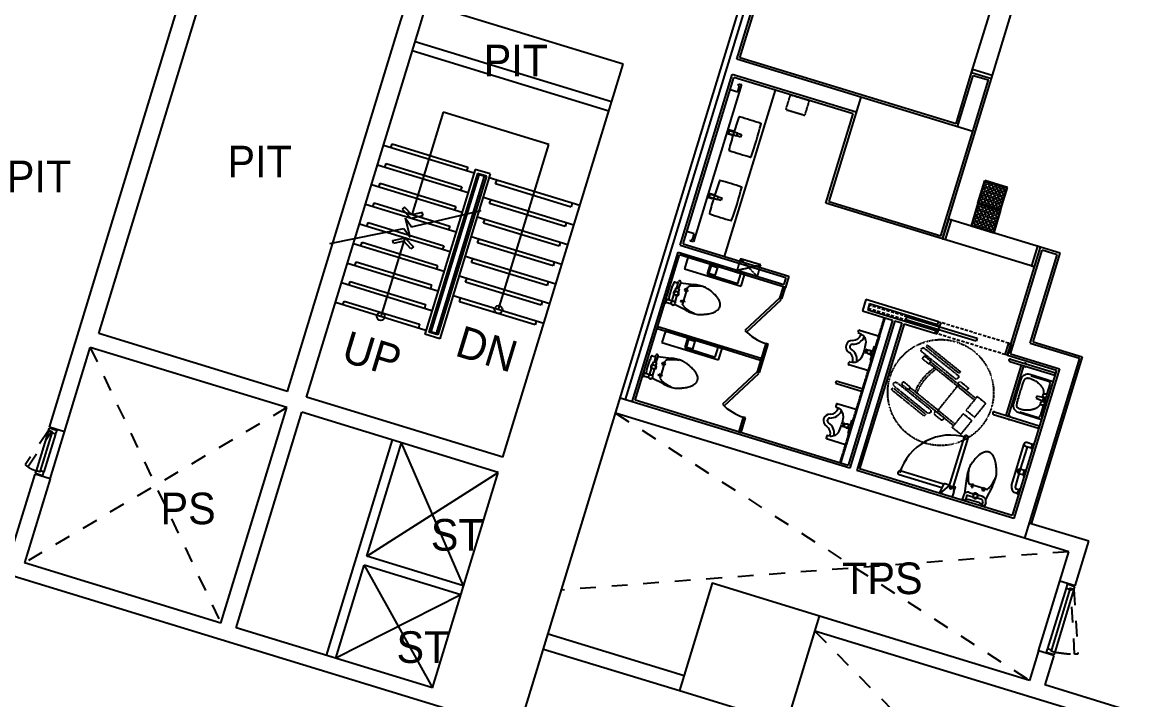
# Model space of a CAD drawing. Header units: millimetres. Extents: x -7718 to 414843, y 91724 to 341395.
# Drawn here: x 179440 to 193434, y 223315 to 231889 of the extents above; entities that cross this region are included whole.
import ezdxf
from ezdxf.enums import TextEntityAlignment as Align

# ---------------------------------------------------------------- set-up
doc = ezdxf.new("R2010")
doc.units = ezdxf.units.MM
doc.header["$LTSCALE"] = 200
doc.header["$MEASUREMENT"] = 0
for name, pattern in [('H0', [0.3, 0.2, -0.1]), ('HIDDEN', [2, 1, -1]), ('HIDDEN2', [0.188, 0.125, -0.063])]:
    doc.linetypes.add(name, pattern=pattern)
for name, color, linetype in [('DOOR', 4, 'CONTINUOUS'), ('e-plan', 9, 'CONTINUOUS'), ('w1', 3, 'CONTINUOUS')]:
    doc.layers.add(name, color=color, linetype=linetype)
doc.styles.add('kiahn', font='HY울릉도L.TTF')

# ---------------------------------------------------------------- blocks, each defined once
blk = doc.blocks.new('asd600')
at = {"layer": 'DOOR'}
for p, q in [((0, 35), (0, 565)), ((-100, 50), (-100, 550)), ((-50, 50), (-50, 550))]:
    blk.add_line(p, q, dxfattribs=at)
for points in [[(0, 600), (-100, 600), (-100, 565), (-100, 565), (-100, 550), (-50, 550), (-50, 565), (0, 565)], [(0, 0), (-100, 0), (-100, 35), (-100, 35), (-100, 50), (-50, 50), (-50, 35), (0, 35)]]:
    blk.add_lwpolyline(points, close=True, dxfattribs=at)
at = {"layer": 'DOOR', "linetype": 'HIDDEN'}
blk.add_lwpolyline([(154, 537), (116, 549), (-37, 49), (0, 35), (154, 537)], dxfattribs=at)
blk.add_arc((0, 135), 430, 74.3641, 90, dxfattribs=at)

msp = doc.modelspace()

# ---------------------------------------------------------------- linework, layer by layer
at = {"layer": 'e-plan'}
for p, q in [((179785, 226764), (182041, 234142)), ((180409, 227949), (181929, 232921)), ((191457, 231253), (191814, 232419)), ((191706, 231177), (192063, 232343)), ((184213, 231843), (184320, 232191)), ((187076, 227113), (188631, 232200)), ((188486, 231419), (188743, 232260)), ((188524, 231439), (188781, 232280)), ((184455, 231780), (184559, 232117)), ((187045, 231357), (184559, 232117)), ((185722, 222926), (188544, 232154)), ((182799, 227218), (184213, 231843)), ((183038, 227145), (184455, 231780)), ((186899, 230879), (184413, 231639)), ((186864, 230764), (184377, 231525)), ((185525, 226384), (187045, 231357)), ((190054, 230939), (188486, 231419)), ((191259, 230602), (188524, 231439)), ((187767, 229066), (188428, 231227)), ((187804, 229086), (188447, 231190)), ((189996, 230748), (188428, 231227)), ((189958, 230728), (188447, 231190)), ((191259, 230602), (191457, 231253)), ((191278, 230565), (191477, 231215)), ((191469, 231291), (191457, 231253)), ((191457, 231253), (191706, 231177)), ((191457, 231253), (191706, 231177)), ((191718, 231215), (191469, 231291)), ((191477, 231215), (191669, 231157)), ((191706, 231177), (191718, 231215)), ((188545, 231098), (187937, 229108)), ((188496, 231008), (188520, 231084)), ((188501, 231090), (188506, 231109)), ((188520, 231084), (188501, 231090)), ((188506, 231109), (188545, 231098)), ((191086, 229149), (191706, 231177)), ((191470, 230506), (191669, 231157)), ((188330, 228925), (188973, 231029)), ((188401, 231037), (188496, 231008)), ((184769, 230751), (184371, 229450)), ((186107, 230342), (184769, 230751)), ((189613, 229600), (189958, 230728)), ((188365, 230474), (188382, 230529)), ((188389, 230515), (188379, 230482)), ((188382, 230529), (188437, 230512)), ((188495, 230483), (188389, 230515)), ((188437, 230512), (188434, 230501)), ((184108, 230300), (184122, 230348)), ((184122, 230348), (185079, 230055)), ((188420, 230457), (188365, 230474)), ((188379, 230482), (188484, 230449)), ((188424, 230468), (188420, 230457)), ((188484, 230449), (188495, 230483)), ((188484, 230449), (188495, 230483)), ((188532, 230435), (188484, 230449)), ((188495, 230483), (188543, 230468)), ((188543, 230468), (188532, 230435)), ((185160, 229978), (184012, 230329)), ((185469, 228253), (186107, 230342)), ((185084, 229730), (183936, 230081)), ((184032, 230051), (184046, 230099)), ((184046, 230099), (185003, 229807)), ((185174, 230026), (184537, 227941)), ((185201, 229976), (184587, 227968)), ((185222, 229959), (184614, 227970)), ((185289, 229939), (184681, 227950)), ((185316, 229941), (184702, 227933)), ((185365, 229968), (184728, 227883)), ((185079, 230055), (185064, 230008)), ((185365, 229968), (185174, 230026)), ((185222, 229959), (185198, 229967)), ((185316, 229941), (185201, 229976)), ((185289, 229939), (185222, 229959)), ((185008, 229481), (183860, 229832)), ((183956, 229803), (183970, 229850)), ((183970, 229850), (184927, 229558)), ((185003, 229807), (184988, 229759)), ((186498, 229569), (185351, 229920)), ((185432, 229843), (185446, 229891)), ((186388, 229550), (185432, 229843)), ((191537, 229597), (191624, 229884)), ((191624, 229884), (191911, 229796)), ((191911, 229796), (191624, 229884)), ((191624, 229884), (191911, 229796)), ((191824, 229509), (191911, 229796)), ((185146, 229711), (185122, 229718)), ((185237, 229683), (185213, 229690)), ((186422, 229320), (185275, 229671)), ((188119, 229671), (188136, 229726)), ((188175, 229654), (188119, 229671)), ((188144, 229712), (188133, 229678)), ((188133, 229678), (188239, 229646)), ((188136, 229726), (188192, 229709)), ((188249, 229679), (188144, 229712)), ((188178, 229665), (188175, 229654)), ((188192, 229709), (188188, 229698)), ((188239, 229646), (188249, 229679)), ((188239, 229646), (188249, 229679)), ((188287, 229631), (188239, 229646)), ((188249, 229679), (188297, 229665)), ((188297, 229665), (188287, 229631)), ((184932, 229232), (183784, 229583)), ((183880, 229554), (183894, 229602)), ((183894, 229602), (184851, 229309)), ((184279, 229548), (184251, 229521)), ((184251, 229521), (184358, 229408)), ((184371, 229450), (184279, 229548)), ((184927, 229558), (184912, 229510)), ((185356, 229594), (185370, 229642)), ((186312, 229302), (185356, 229594)), ((186403, 229598), (186388, 229550)), ((191086, 229149), (189613, 229600)), ((191537, 229597), (191449, 229310)), ((191537, 229597), (191824, 229509)), ((191537, 229597), (191824, 229509)), ((191824, 229509), (191736, 229223)), ((184349, 229167), (184292, 229411)), ((184292, 229411), (184369, 229300)), ((184358, 229408), (184514, 229441)), ((184369, 229300), (185251, 229504)), ((184501, 229480), (184371, 229450)), ((184514, 229441), (184501, 229480)), ((185070, 229462), (185046, 229469)), ((185161, 229434), (185137, 229442)), ((186346, 229072), (185199, 229423)), ((185280, 229346), (185294, 229393)), ((191162, 229398), (191086, 229149)), ((191124, 229138), (191200, 229386)), ((192329, 229041), (191162, 229398)), ((191200, 229386), (191162, 229398)), ((183333, 229087), (184272, 229278)), ((184856, 228984), (183708, 229335)), ((183804, 229305), (183818, 229353)), ((183818, 229353), (184775, 229061)), ((184272, 229278), (184349, 229167)), ((184851, 229309), (184836, 229262)), ((186236, 229053), (185280, 229346)), ((186327, 229350), (186312, 229302)), ((187947, 229210), (187851, 229239)), ((191449, 229310), (191736, 229223)), ((191736, 229223), (191449, 229310)), ((191449, 229310), (191736, 229223)), ((184780, 228735), (183632, 229086)), ((183728, 229057), (183742, 229105)), ((183742, 229105), (184698, 228812)), ((184282, 229159), (183978, 228165)), ((184130, 229125), (184282, 229159)), ((184138, 229087), (184130, 229125)), ((184269, 229117), (184138, 229087)), ((184360, 229019), (184269, 229117)), ((184282, 229159), (184392, 229045)), ((184994, 229213), (184970, 229221)), ((185085, 229186), (185061, 229193)), ((186270, 228823), (185123, 229174)), ((185204, 229097), (185218, 229145)), ((186160, 228804), (185204, 229097)), ((186251, 229101), (186236, 229053)), ((187804, 229086), (189143, 228677)), ((187898, 229120), (187904, 229139)), ((187937, 229108), (187898, 229120)), ((187904, 229139), (187923, 229133)), ((187923, 229133), (187947, 229210)), ((192253, 228793), (191086, 229149)), ((191086, 229149), (191124, 229138)), ((184392, 229045), (184360, 229019)), ((184775, 229061), (184760, 229013)), ((184918, 228965), (184894, 228972)), ((187162, 227087), (187741, 228980)), ((187741, 228980), (189079, 228571)), ((187767, 229066), (189106, 228657)), ((191911, 227674), (192329, 229041)), ((191948, 227694), (192349, 229004)), ((192198, 227826), (192540, 228945)), ((192291, 229053), (192215, 228804)), ((192235, 227846), (192578, 228965)), ((192253, 228793), (192329, 229041)), ((192329, 229041), (192291, 229053)), ((192578, 228965), (192329, 229041)), ((192540, 228945), (192349, 229004)), ((184703, 228486), (183556, 228837)), ((183652, 228808), (183666, 228856)), ((183666, 228856), (184622, 228564)), ((184698, 228812), (184684, 228764)), ((185009, 228937), (184985, 228944)), ((186194, 228574), (185047, 228925)), ((185128, 228848), (185142, 228896)), ((186084, 228556), (185128, 228848)), ((186175, 228852), (186160, 228804)), ((187199, 227107), (187760, 228943)), ((189099, 228533), (187760, 228943)), ((187866, 228910), (187822, 228767)), ((188583, 228691), (187866, 228910)), ((188147, 228825), (188110, 228703)), ((188132, 228707), (188163, 228809)), ((188535, 228706), (188147, 228825)), ((188163, 228809), (188239, 228786)), ((184842, 228716), (184818, 228723)), ((184933, 228688), (184909, 228696)), ((186118, 228326), (184971, 228677)), ((187822, 228767), (188539, 228548)), ((188110, 228703), (188498, 228584)), ((188208, 228683), (188132, 228707)), ((188239, 228786), (188208, 228683)), ((188498, 228584), (188535, 228706)), ((188539, 228548), (188583, 228691)), ((189143, 228677), (189099, 228533)), ((192215, 228804), (192253, 228793)), ((184627, 228238), (183480, 228589)), ((183576, 228559), (183590, 228607)), ((183590, 228607), (184546, 228315)), ((184622, 228564), (184608, 228516)), ((185052, 228600), (185066, 228647)), ((186008, 228307), (185052, 228600)), ((186099, 228604), (186084, 228556)), ((187650, 228480), (187672, 228551)), ((187702, 228479), (187717, 228527)), ((187712, 228597), (187743, 228593)), ((187717, 228527), (187755, 228515)), ((187727, 228524), (187743, 228593)), ((187743, 228593), (187747, 228607)), ((187772, 228590), (187746, 228518)), ((187775, 228598), (187772, 228590)), ((187772, 228590), (187939, 228569)), ((187832, 228424), (187866, 228534)), ((189071, 228542), (189027, 228399)), ((189055, 228390), (189099, 228533)), ((189099, 228533), (189071, 228542)), ((189106, 228657), (189079, 228571)), ((184766, 228467), (184742, 228475)), ((184856, 228440), (184833, 228447)), ((186042, 228077), (184895, 228428)), ((184976, 228351), (184990, 228399)), ((187573, 228331), (187594, 228398)), ((187594, 228398), (187602, 228390)), ((187602, 228390), (187599, 228380)), ((187628, 228408), (187650, 228480)), ((187664, 228355), (187694, 228451)), ((187703, 228343), (187732, 228439)), ((187755, 228515), (187741, 228468)), ((187798, 228314), (187832, 228424)), ((187828, 228514), (187822, 228495)), ((187822, 228495), (187861, 228483)), ((187866, 228502), (187828, 228514)), ((187861, 228483), (187866, 228502)), ((189027, 228399), (188588, 227989)), ((189027, 228399), (189055, 228390)), ((189047, 228377), (189027, 228399)), ((184551, 227989), (183404, 228340)), ((183500, 228311), (183514, 228359)), ((183514, 228359), (184470, 228066)), ((184546, 228315), (184532, 228267)), ((185932, 228059), (184976, 228351)), ((186023, 228355), (186008, 228307)), ((187584, 228332), (187573, 228331)), ((187587, 228342), (187584, 228332)), ((187587, 228342), (187599, 228380)), ((187659, 228320), (187587, 228342)), ((187599, 228380), (187619, 228374)), ((187671, 228358), (187619, 228374)), ((187840, 228244), (187697, 228317)), ((187778, 228352), (187784, 228371)), ((187817, 228340), (187778, 228352)), ((187784, 228371), (187822, 228359)), ((187822, 228359), (187817, 228340)), ((188608, 227968), (189047, 228377)), ((190119, 228379), (190075, 228235)), ((191037, 228098), (190119, 228379)), ((190166, 228328), (190142, 228251)), ((190142, 228251), (191003, 227988)), ((190166, 228328), (191026, 228064)), ((184690, 228219), (184666, 228226)), ((185947, 228106), (185932, 228059)), ((189800, 226311), (190362, 228147)), ((190457, 228118), (189896, 226282)), ((190486, 228109), (189916, 226245)), ((190075, 228235), (190457, 228118)), ((190486, 228109), (190572, 228083)), ((190626, 228124), (190638, 228162)), ((191516, 227852), (190626, 228124)), ((190638, 228162), (191527, 227890)), ((184470, 228066), (184456, 228018)), ((184702, 227933), (184587, 227968)), ((184681, 227950), (184614, 227970)), ((187475, 228010), (187484, 228039)), ((187862, 227892), (187475, 228010)), ((187484, 228039), (188794, 227638)), ((187581, 227978), (187537, 227835)), ((188298, 227759), (187581, 227978)), ((188588, 227989), (188608, 227968)), ((190572, 228083), (190002, 226218)), ((190022, 227961), (190031, 227990)), ((190037, 227993), (190291, 227915)), ((190601, 228074), (190039, 226238)), ((190601, 228074), (190993, 227954)), ((191007, 228002), (190993, 227954)), ((191036, 227993), (191007, 228002)), ((191021, 227946), (191036, 227993)), ((191022, 228050), (191037, 228098)), ((191051, 228041), (191022, 228050)), ((191037, 228098), (191065, 228089)), ((191065, 228089), (191051, 228041)), ((182799, 227218), (180409, 227949)), ((184728, 227883), (184537, 227941)), ((187537, 227835), (188254, 227615)), ((187862, 227892), (187825, 227771)), ((187847, 227774), (187878, 227877)), ((188250, 227774), (187862, 227892)), ((188250, 227773), (187862, 227892)), ((187878, 227877), (187954, 227853)), ((187954, 227853), (187923, 227751)), ((190058, 227940), (190026, 227955)), ((190291, 227915), (190156, 227476)), ((190993, 227954), (191021, 227946)), ((191527, 227890), (191516, 227852)), ((191882, 227683), (191926, 227826)), ((191926, 227826), (191955, 227817)), ((192198, 227826), (192820, 227636)), ((192235, 227846), (192857, 227656)), ((179976, 226706), (180302, 227772)), ((182789, 227012), (180302, 227772)), ((187825, 227771), (188213, 227652)), ((187923, 227751), (187847, 227774)), ((188213, 227652), (188250, 227773)), ((188298, 227759), (188250, 227774)), ((188250, 227774), (188250, 227774)), ((188254, 227615), (188298, 227759)), ((188785, 227610), (188298, 227759)), ((188298, 227759), (188298, 227759)), ((188851, 227825), (188742, 227466)), ((188770, 227457), (188880, 227816)), ((188880, 227816), (188851, 227825)), ((190111, 227704), (190126, 227752)), ((190116, 227702), (190111, 227704)), ((190130, 227750), (190116, 227702)), ((190130, 227714), (190120, 227717)), ((190126, 227752), (190130, 227750)), ((190136, 227733), (190126, 227736)), ((190154, 227691), (190178, 227683)), ((190169, 227738), (190192, 227731)), ((190219, 227681), (190171, 227696)), ((190228, 227710), (190180, 227724)), ((190192, 227731), (190211, 227741)), ((190211, 227741), (190226, 227789)), ((190226, 227789), (190250, 227782)), ((191955, 227817), (191911, 227674)), ((191948, 227694), (192570, 227504)), ((187343, 227476), (187365, 227547)), ((187365, 227547), (187387, 227619)), ((187417, 227547), (187432, 227595)), ((187427, 227664), (187458, 227661)), ((187432, 227595), (187470, 227583)), ((187442, 227592), (187458, 227661)), ((187470, 227583), (187456, 227535)), ((187458, 227661), (187462, 227675)), ((187487, 227657), (187461, 227586)), ((187490, 227666), (187487, 227657)), ((187487, 227657), (187654, 227637)), ((187543, 227582), (187537, 227563)), ((187537, 227563), (187575, 227551)), ((187581, 227570), (187543, 227582)), ((187547, 227492), (187580, 227602)), ((187575, 227551), (187581, 227570)), ((188794, 227638), (188785, 227610)), ((189899, 227559), (189908, 227588)), ((190156, 227476), (189903, 227553)), ((189914, 227591), (189949, 227586)), ((190188, 227665), (190173, 227617)), ((190173, 227617), (190197, 227609)), ((190178, 227683), (190188, 227665)), ((191911, 227674), (191882, 227683)), ((191911, 227674), (192532, 227484)), ((192820, 227636), (192124, 225360)), ((192857, 227656), (192211, 225543)), ((187288, 227398), (187309, 227465)), ((187302, 227410), (187299, 227400)), ((187302, 227410), (187314, 227448)), ((187374, 227388), (187302, 227410)), ((187309, 227465), (187317, 227457)), ((187317, 227457), (187314, 227448)), ((187314, 227448), (187334, 227442)), ((187386, 227426), (187334, 227442)), ((187379, 227423), (187409, 227518)), ((187418, 227411), (187447, 227507)), ((187493, 227419), (187499, 227438)), ((187532, 227407), (187493, 227419)), ((187499, 227438), (187537, 227427)), ((187513, 227382), (187547, 227492)), ((187537, 227427), (187532, 227407)), ((188742, 227466), (188303, 227057)), ((188323, 227035), (188762, 227444)), ((188742, 227466), (188770, 227457)), ((188762, 227444), (188742, 227466)), ((192532, 227484), (191971, 225648)), ((192570, 227504), (191991, 225610)), ((187299, 227400), (187288, 227398)), ((187555, 227312), (187411, 227384)), ((189741, 227349), (189732, 227320)), ((189732, 227320), (190077, 227215)), ((190085, 227244), (189741, 227349)), ((185525, 226384), (183038, 227145)), ((189916, 226245), (187009, 227133)), ((190077, 227215), (190085, 227244)), ((181955, 224286), (182789, 227012)), ((189896, 226282), (187199, 227107)), ((188303, 227057), (188323, 227035)), ((189746, 227057), (189737, 227029)), ((189740, 227022), (189773, 227007)), ((190006, 226983), (189752, 227061)), ((182147, 224228), (182980, 226953)), ((185466, 226193), (182980, 226953)), ((192124, 225360), (186950, 226942)), ((188566, 226892), (188509, 226706)), ((188538, 226697), (188595, 226884)), ((188595, 226884), (188566, 226892)), ((189871, 226543), (190006, 226983)), ((189926, 226809), (189941, 226857)), ((189941, 226857), (189965, 226849)), ((179976, 226706), (179785, 226764)), ((188509, 226706), (188538, 226697)), ((189840, 226819), (189826, 226771)), ((189826, 226771), (189831, 226770)), ((189831, 226770), (189845, 226818)), ((189845, 226781), (189835, 226784)), ((189845, 226818), (189840, 226819)), ((189850, 226800), (189841, 226803)), ((189869, 226758), (189893, 226751)), ((189884, 226806), (189907, 226799)), ((189934, 226749), (189886, 226763)), ((189903, 226732), (189888, 226684)), ((189893, 226751), (189903, 226732)), ((189943, 226777), (189895, 226792)), ((189907, 226799), (189926, 226809)), ((179795, 226113), (179976, 226706)), ((183294, 223877), (184128, 226603)), ((183804, 225133), (184242, 226567)), ((185028, 224759), (184242, 226567)), ((189623, 226656), (189614, 226627)), ((189618, 226621), (189871, 226543)), ((189664, 226653), (189629, 226659)), ((189888, 226684), (189912, 226677)), ((179219, 224914), (179604, 226171)), ((179795, 226113), (179604, 226171)), ((183804, 225133), (185466, 226193)), ((184633, 223468), (185466, 226193)), ((191991, 225610), (190002, 226218)), ((191971, 225648), (190039, 226238)), ((179795, 226113), (179469, 225047)), ((192938, 225321), (192182, 225552)), ((192688, 225188), (192124, 225360)), ((192765, 224757), (192938, 225321)), ((192574, 224815), (192688, 225188)), ((181955, 224286), (179469, 225047)), ((185028, 224759), (183804, 225133)), ((185722, 222926), (179219, 224914)), ((183409, 223842), (183769, 225018)), ((183769, 225018), (184633, 223468)), ((184993, 224644), (183769, 225018)), ((192305, 223936), (192574, 224815)), ((192765, 224757), (192574, 224815)), ((184993, 224644), (183409, 223842)), ((192652, 224729), (192418, 223964)), ((192700, 224714), (192466, 223949)), ((192752, 224714), (192509, 223920)), ((192191, 223562), (189532, 224375)), ((184633, 223468), (182147, 224228)), ((186096, 224150), (187818, 223623)), ((186096, 224150), (187818, 223623)), ((193184, 223049), (189474, 224184)), ((186038, 223958), (187759, 223432)), ((186038, 223958), (187759, 223432)), ((192305, 223936), (192191, 223562)), ((192496, 223877), (192305, 223936)), ((192496, 223877), (192382, 223504)), ((193434, 223182), (192382, 223504))]:
    msp.add_line(p, q, dxfattribs=at)
at = {"layer": 'e-plan', "linetype": 'HIDDEN2', "ltscale": 0.005}
for p, q in [((189109, 230789), (189165, 230971)), ((189165, 230971), (189401, 230898)), ((189333, 230710), (189116, 230776)), ((189401, 230898), (189345, 230717)), ((188530, 228894), (188487, 228750)), ((188789, 228818), (188530, 228894)), ((188746, 228674), (188789, 228818)), ((188487, 228750), (188746, 228674))]:
    msp.add_line(p, q, dxfattribs=at)
at = {"layer": 'e-plan', "linetype": 'HIDDEN2', "ltscale": 0.02}
for p, q in [((188487, 228750), (188789, 228818)), ((188746, 228674), (188530, 228894))]:
    msp.add_line(p, q, dxfattribs=at)
at = {"layer": 'e-plan', "linetype": 'H0'}
for p, q in [((190160, 228308), (190148, 228270)), ((190148, 228270), (191037, 227998)), ((191049, 228037), (190160, 228308)), ((191037, 227998), (191049, 228037)), ((191926, 227826), (191065, 228089)), ((191882, 227683), (191021, 227946))]:
    msp.add_line(p, q, dxfattribs=at)
at = {"layer": 'e-plan', "linetype": 'HIDDEN2', "ltscale": 0.01}
msp.add_line((189791, 226314), (190352, 228150), dxfattribs=at)
at = {"layer": 'e-plan', "linetype": 'HIDDEN'}
for p, q in [((180302, 227772), (181955, 224286)), ((182789, 227012), (179469, 225047)), ((186950, 226942), (192191, 223562)), ((192685, 225189), (186266, 224705)), ((189474, 224184), (192553, 221047))]:
    msp.add_line(p, q, dxfattribs=at)
at = {"layer": 'e-plan', "linetype": 'HIDDEN', "ltscale": 0.001}
for p, q in [((191246, 227379), (190826, 227718)), ((190861, 227761), (191281, 227423)), ((191287, 227453), (190890, 227774)), ((190907, 227796), (191305, 227475)), ((190856, 227667), (190830, 227634)), ((190830, 227634), (190917, 227564)), ((190943, 227597), (190856, 227667)), ((190917, 227564), (190943, 227597)), ((191276, 227284), (190921, 227570)), ((190939, 227591), (191293, 227305)), ((190476, 227285), (190896, 226946)), ((190931, 226989), (190511, 227328)), ((190568, 227309), (190594, 227342)), ((190654, 227239), (190568, 227309)), ((190594, 227342), (190681, 227272)), ((190681, 227272), (190654, 227239)), ((191031, 226980), (190676, 227266)), ((191276, 227284), (191031, 226980)), ((191276, 227284), (191492, 227109)), ((191289, 227322), (191302, 227338)), ((191382, 227233), (191290, 227307)), ((191293, 227305), (191510, 227130)), ((191317, 227340), (191409, 227266)), ((190452, 227233), (190850, 226911)), ((190867, 226933), (190470, 227254)), ((190659, 227245), (191013, 226959)), ((191527, 227152), (191387, 226979)), ((191410, 227251), (191397, 227235)), ((191636, 227065), (191527, 227152)), ((191496, 226891), (191636, 227065)), ((190996, 226959), (190983, 226943)), ((190984, 226928), (191076, 226854)), ((191103, 226886), (191011, 226961)), ((191013, 226959), (191230, 226784)), ((191031, 226980), (191247, 226805)), ((191091, 226855), (191104, 226872)), ((191212, 226762), (191352, 226935)), ((191321, 226675), (191461, 226848)), ((191352, 226935), (191461, 226848)), ((191387, 226979), (191496, 226891)), ((191212, 226762), (191321, 226675))]:
    msp.add_line(p, q, dxfattribs=at)
at = {"layer": 'e-plan', "linetype": 'Continuous'}
for p, q in [((192084, 227551), (191890, 226914)), ((191939, 227595), (192508, 227421)), ((191948, 227626), (192517, 227452)), ((192115, 227541), (191920, 226904)), ((192489, 227340), (192192, 227431)), ((192208, 227415), (192428, 227348)), ((192507, 227419), (192518, 227454)), ((192080, 227371), (191986, 227065)), ((192086, 227256), (192091, 227271)), ((192091, 227271), (192096, 227286)), ((192096, 227286), (192100, 227300)), ((192100, 227300), (192105, 227313)), ((192105, 227313), (192109, 227324)), ((192109, 227324), (192113, 227334)), ((192113, 227334), (192116, 227342)), ((192116, 227342), (192119, 227349)), ((192119, 227349), (192122, 227355)), ((192122, 227355), (192125, 227361)), ((192125, 227361), (192127, 227365)), ((192127, 227365), (192130, 227369)), ((192130, 227369), (192132, 227372)), ((192132, 227372), (192134, 227374)), ((192134, 227374), (192136, 227377)), ((192136, 227377), (192138, 227379)), ((192138, 227379), (192140, 227381)), ((192140, 227381), (192142, 227382)), ((192142, 227382), (192144, 227383)), ((192144, 227383), (192146, 227384)), ((192146, 227384), (192148, 227385)), ((192148, 227385), (192149, 227386)), ((192149, 227386), (192151, 227386)), ((192151, 227386), (192153, 227387)), ((192153, 227387), (192155, 227387)), ((192155, 227387), (192157, 227387)), ((192157, 227387), (192159, 227387)), ((192159, 227387), (192161, 227387)), ((192161, 227387), (192163, 227387)), ((192163, 227387), (192165, 227388)), ((192165, 227388), (192167, 227388)), ((192167, 227388), (192169, 227388)), ((192169, 227388), (192171, 227388)), ((192171, 227388), (192173, 227387)), ((192173, 227387), (192175, 227387)), ((192175, 227387), (192177, 227387)), ((192177, 227387), (192179, 227387)), ((192179, 227387), (192182, 227386)), ((192182, 227386), (192184, 227386)), ((192184, 227386), (192187, 227385)), ((192187, 227385), (192189, 227384)), ((192189, 227384), (192192, 227383)), ((192192, 227383), (192196, 227382)), ((192196, 227382), (192200, 227381)), ((192200, 227381), (192204, 227379)), ((192204, 227379), (192209, 227377)), ((192209, 227377), (192215, 227375)), ((192215, 227375), (192220, 227373)), ((192220, 227373), (192227, 227370)), ((192227, 227370), (192233, 227367)), ((192233, 227367), (192240, 227364)), ((192240, 227364), (192246, 227361)), ((192246, 227361), (192253, 227357)), ((192253, 227357), (192260, 227354)), ((192260, 227354), (192267, 227349)), ((192267, 227349), (192273, 227345)), ((192273, 227345), (192280, 227341)), ((192280, 227341), (192286, 227336)), ((192286, 227336), (192292, 227331)), ((192292, 227331), (192298, 227325)), ((192298, 227325), (192305, 227320)), ((192305, 227320), (192311, 227314)), ((192311, 227314), (192316, 227308)), ((192316, 227308), (192322, 227302)), ((192322, 227302), (192328, 227295)), ((192328, 227295), (192333, 227289)), ((192333, 227289), (192337, 227283)), ((192337, 227283), (192342, 227277)), ((192342, 226862), (192489, 227340)), ((192342, 227277), (192346, 227272)), ((192346, 227272), (192349, 227266)), ((192349, 227266), (192352, 227262)), ((192448, 227311), (192406, 227173)), ((192043, 227113), (192047, 227127)), ((192047, 227127), (192052, 227141)), ((192052, 227141), (192056, 227157)), ((192056, 227157), (192061, 227173)), ((192061, 227173), (192066, 227190)), ((192066, 227190), (192071, 227206)), ((192071, 227206), (192076, 227223)), ((192076, 227223), (192081, 227240)), ((192081, 227240), (192086, 227256)), ((192282, 227157), (192273, 227130)), ((192273, 227130), (192344, 227101)), ((192357, 227141), (192282, 227157)), ((192352, 227262), (192354, 227257)), ((192354, 227257), (192356, 227253)), ((192357, 227150), (192355, 227142)), ((192356, 227253), (192358, 227248)), ((192359, 227157), (192357, 227150)), ((192358, 227248), (192360, 227244)), ((192360, 227244), (192361, 227240)), ((192361, 227240), (192363, 227236)), ((192363, 227236), (192364, 227231)), ((192363, 227148), (192363, 227145)), ((192364, 227231), (192365, 227227)), ((192365, 227227), (192366, 227222)), ((192367, 227192), (192365, 227184)), ((192365, 227184), (192365, 227180)), ((192366, 227222), (192367, 227217)), ((192367, 227217), (192367, 227211)), ((192367, 227211), (192367, 227205)), ((192367, 227205), (192367, 227199)), ((192367, 227199), (192367, 227192)), ((192390, 227140), (192373, 227083)), ((192397, 227143), (192377, 227077)), ((192029, 227044), (192030, 227049)), ((192029, 227039), (192029, 227044)), ((192029, 227035), (192029, 227039)), ((192030, 227032), (192029, 227035)), ((192030, 227054), (192031, 227061)), ((192030, 227049), (192030, 227054)), ((192030, 227029), (192030, 227032)), ((192030, 227026), (192030, 227029)), ((192031, 227023), (192030, 227026)), ((192031, 227061), (192032, 227069)), ((192032, 227021), (192031, 227023)), ((192032, 227069), (192034, 227078)), ((192033, 227019), (192032, 227021)), ((192033, 227017), (192033, 227019)), ((192035, 227015), (192033, 227017)), ((192034, 227078), (192037, 227088)), ((192036, 227014), (192035, 227015)), ((192037, 227012), (192036, 227014)), ((192037, 227088), (192040, 227100)), ((192038, 227011), (192037, 227012)), ((192040, 227010), (192038, 227011)), ((192040, 227100), (192043, 227113)), ((192041, 227008), (192040, 227010)), ((192043, 227007), (192041, 227008)), ((192045, 227006), (192043, 227007)), ((192046, 227005), (192045, 227006)), ((192048, 227004), (192046, 227005)), ((192049, 227003), (192048, 227004)), ((192051, 227001), (192049, 227003)), ((192053, 227000), (192051, 227001)), ((192055, 226999), (192053, 227000)), ((192058, 226998), (192055, 226999)), ((192060, 226997), (192058, 226998)), ((192063, 226995), (192060, 226997)), ((192067, 226994), (192063, 226995)), ((192070, 226993), (192067, 226994)), ((192074, 226991), (192070, 226993)), ((192079, 226990), (192074, 226991)), ((192083, 226989), (192079, 226990)), ((192088, 226987), (192083, 226989)), ((192093, 226986), (192088, 226987)), ((192098, 226985), (192093, 226986)), ((192226, 226987), (192218, 226985)), ((192234, 226989), (192226, 226987)), ((192242, 226992), (192234, 226989)), ((192249, 226994), (192242, 226992)), ((192256, 226997), (192249, 226994)), ((192262, 226999), (192256, 226997)), ((192268, 227001), (192262, 226999)), ((192273, 227004), (192268, 227001)), ((192278, 227006), (192273, 227004)), ((192282, 227009), (192278, 227006)), ((192286, 227011), (192282, 227009)), ((192289, 227014), (192286, 227011)), ((192293, 227016), (192289, 227014)), ((192296, 227019), (192293, 227016)), ((192300, 227022), (192296, 227019)), ((192303, 227025), (192300, 227022)), ((192307, 227029), (192303, 227025)), ((192310, 227033), (192307, 227029)), ((192314, 227037), (192310, 227033)), ((192317, 227042), (192314, 227037)), ((192321, 227047), (192317, 227042)), ((192324, 227053), (192321, 227047)), ((192327, 227060), (192324, 227053)), ((192367, 227047), (192325, 226909)), ((192329, 227064), (192327, 227060)), ((192340, 227093), (192337, 227087)), ((192342, 227102), (192340, 227093)), ((192347, 227095), (192346, 227092)), ((191735, 226927), (192304, 226753)), ((191744, 226958), (192313, 226784)), ((192046, 226953), (192342, 226862)), ((192288, 226889), (192068, 226956)), ((192102, 226984), (192098, 226985)), ((192107, 226983), (192102, 226984)), ((192112, 226982), (192107, 226983)), ((192118, 226981), (192112, 226982)), ((192123, 226980), (192118, 226981)), ((192129, 226980), (192123, 226980)), ((192135, 226979), (192129, 226980)), ((192141, 226979), (192135, 226979)), ((192148, 226978), (192141, 226979)), ((192154, 226978), (192148, 226978)), ((192162, 226978), (192154, 226978)), ((192169, 226979), (192162, 226978)), ((192177, 226979), (192169, 226979)), ((192185, 226980), (192177, 226979)), ((192193, 226981), (192185, 226980)), ((192201, 226982), (192193, 226981)), ((192210, 226983), (192201, 226982)), ((192218, 226985), (192210, 226983)), ((192314, 226786), (192303, 226752))]:
    msp.add_line(p, q, dxfattribs=at)
at = {"layer": 'e-plan', "ltscale": 400}
for p, q in [((191174, 226015), (191366, 226643)), ((191222, 226000), (191414, 226628)), ((192228, 226547), (192154, 226569)), ((191962, 226027), (192123, 226553)), ((192077, 226234), (192163, 226514)), ((192213, 226499), (192139, 226522)), ((192213, 226499), (192228, 226547)), ((191079, 225999), (190540, 226164)), ((191102, 226044), (190554, 226211)), ((192010, 226012), (192059, 226173)), ((192059, 226173), (192077, 226234)), ((192111, 226164), (192061, 226172)), ((192126, 226212), (192080, 226233)), ((192110, 226161), (192127, 226215)), ((191108, 226055), (191044, 225931)), ((191108, 226055), (191180, 226033)), ((191227, 226019), (191251, 226011)), ((191233, 225952), (191251, 226011)), ((191370, 225928), (191394, 226117)), ((191539, 226010), (191429, 226043)), ((191460, 226044), (191449, 226006)), ((191479, 226038), (191460, 226044)), ((191468, 226000), (191479, 226038)), ((191649, 225976), (191539, 226010)), ((191719, 226018), (191634, 225852)), ((191058, 225927), (191153, 226005)), ((191233, 225952), (191211, 225880)), ((191352, 225900), (191337, 225852)), ((191390, 225888), (191382, 225860)), ((191415, 225901), (191483, 225880)), ((191427, 225939), (191495, 225919)), ((191449, 226006), (191468, 226000)), ((191584, 225850), (191512, 225872)), ((191595, 225888), (191524, 225910)), ((191592, 225962), (191604, 226000)), ((191611, 225956), (191592, 225962)), ((191604, 226000), (191623, 225995)), ((191623, 225995), (191611, 225956)), ((192038, 225925), (192012, 225933)), ((192053, 225973), (192026, 225981)), ((192038, 225925), (192053, 225973)), ((191328, 225855), (191320, 225847)), ((191337, 225852), (191328, 225855)), ((191337, 225852), (191376, 225840)), ((191376, 225840), (191382, 225860)), ((191385, 225837), (191376, 225840)), ((191387, 225826), (191385, 225837)), ((191483, 225828), (191411, 225850)), ((191555, 225806), (191483, 225828)), ((191565, 225772), (191573, 225780)), ((191573, 225780), (191582, 225777)), ((191582, 225777), (191589, 225797)), ((191621, 225765), (191582, 225777)), ((191597, 225825), (191589, 225797)), ((191635, 225813), (191621, 225765)), ((191621, 225765), (191630, 225762)), ((191630, 225762), (191632, 225751))]:
    msp.add_line(p, q, dxfattribs=at)
at = {"layer": 'e-plan', "ltscale": 0.5}
for points in [[(189651, 229619), (191066, 229187), (191470, 230506), (190054, 230939), (189651, 229619)], [(189532, 224375), (188174, 224790), (187759, 223432), (189117, 223017), (189532, 224375)]]:
    msp.add_lwpolyline(points, dxfattribs=at)
at = {"layer": 'e-plan'}
for points in [[(192762, 224747), (192667, 224777), (192656, 224743), (192656, 224743), (192652, 224729), (192700, 224714), (192704, 224728), (192752, 224714)], [(192499, 223887), (192403, 223916), (192414, 223949), (192414, 223949), (192418, 223964), (192466, 223949), (192462, 223935), (192509, 223920)]]:
    msp.add_lwpolyline(points, close=True, dxfattribs=at)
at = {"layer": 'e-plan', "linetype": 'HIDDEN'}
msp.add_lwpolyline([(192800, 223895), (192760, 223894), (192712, 224711), (192752, 224714), (192800, 223895)], dxfattribs=at)
at = {"layer": 'e-plan'}
for centre, radius in [((191626, 229805), 17.5), ((191641, 229853), 17.5), ((191674, 229790), 17.5), ((191689, 229838), 17.5), ((191722, 229776), 17.5), ((191737, 229824), 17.5), ((191785, 229809), 17.5), ((191832, 229794), 17.5), ((191880, 229780), 17.5), ((191583, 229662), 17.5), ((191597, 229709), 17.5), ((191612, 229757), 17.5), ((191630, 229647), 17.5), ((191645, 229695), 17.5), ((191660, 229743), 17.5), ((191678, 229632), 17.5), ((191693, 229680), 17.5), ((191707, 229728), 17.5), ((191741, 229666), 17.5), ((191755, 229713), 17.5), ((191770, 229761), 17.5), ((191788, 229651), 17.5), ((191803, 229699), 17.5), ((191818, 229747), 17.5), ((191836, 229636), 17.5), ((191851, 229684), 17.5), ((191866, 229732), 17.5), ((191539, 229518), 17.5), ((191553, 229566), 17.5), ((191568, 229614), 17.5), ((191587, 229503), 17.5), ((191601, 229551), 17.5), ((191616, 229599), 17.5), ((191634, 229489), 17.5), ((191649, 229537), 17.5), ((191664, 229585), 17.5), ((191697, 229522), 17.5), ((191711, 229570), 17.5), ((191726, 229618), 17.5), ((191745, 229507), 17.5), ((191759, 229555), 17.5), ((191774, 229603), 17.5), ((191792, 229493), 17.5), ((191807, 229541), 17.5), ((191822, 229588), 17.5), ((191495, 229375), 17.5), ((191510, 229422), 17.5), ((191524, 229470), 17.5), ((191543, 229360), 17.5), ((191557, 229408), 17.5), ((191572, 229456), 17.5), ((191605, 229393), 17.5), ((191620, 229441), 17.5), ((191653, 229379), 17.5), ((191668, 229426), 17.5), ((191682, 229474), 17.5), ((191701, 229364), 17.5), ((191715, 229412), 17.5), ((191730, 229460), 17.5), ((191749, 229349), 17.5), ((191763, 229397), 17.5), ((191778, 229445), 17.5), ((191480, 229327), 17.5), ((191528, 229312), 17.5), ((191576, 229298), 17.5), ((191591, 229345), 17.5), ((191624, 229283), 17.5), ((191638, 229331), 17.5), ((191672, 229268), 17.5), ((191686, 229316), 17.5), ((191719, 229254), 17.5), ((191734, 229302), 17.5), ((187717, 228459), 25), ((185469, 228253), 50), ((187679, 228335), 25), ((183978, 228165), 50), ((190156, 227716), 25), ((187432, 227527), 25), ((187394, 227402), 25), ((189871, 226784), 25)]:
    msp.add_circle(centre, radius, dxfattribs=at)
at = {"layer": 'e-plan', "linetype": 'HIDDEN', "ltscale": 0.001}
msp.add_circle((191065, 227203), 670, dxfattribs=at)
at = {"layer": 'e-plan', "linetype": 'Continuous'}
for centre, radius in [((192383, 227163), 25), ((192354, 227068), 25), ((192368, 227116), 8)]:
    msp.add_circle(centre, radius, dxfattribs=at)
at = {"layer": 'e-plan', "ltscale": 400}
for centre, radius in [((191192, 225990), 10), ((191504, 225895), 25)]:
    msp.add_circle(centre, radius, dxfattribs=at)
at = {"layer": 'e-plan', "linetype": 'HIDDEN2', "ltscale": 0.005}
for centre, start, end in [((189119, 230786), 163, 253), ((189336, 230720), 253, 343)]:
    msp.add_arc(centre, 10, start, end, dxfattribs=at)
at = {"layer": 'e-plan'}
for centre, radius, start, end in [((192953, 229101), 4716, 160.3592, 162.9991), ((188516, 230685), 5, 74.6129, 160.3592), ((187178, 225824), 5047, 71.3852, 74.6129), ((184223, 231770), 4716, 340.3592, 345.6389), ((188787, 230602), 5, 345.6389, 71.3852), ((192953, 229101), 4716, 162.9991, 165.6389), ((188389, 230270), 5, 165.6389, 251.3852), ((189998, 235048), 5047, 251.3852, 254.6129), ((188660, 230187), 5, 254.6129, 340.3592), ((192707, 228298), 4716, 160.3592, 162.9991), ((188270, 229882), 5, 74.6129, 160.3592), ((186932, 225020), 5047, 71.3852, 74.6129), ((183978, 230967), 4716, 340.3592, 345.6389), ((188542, 229799), 5, 345.6389, 71.3852), ((192707, 228298), 4716, 162.9991, 165.6389), ((188143, 229467), 5, 165.6389, 251.3852), ((189753, 234245), 5047, 251.3852, 254.6129), ((188415, 229384), 5, 254.6129, 340.3592), ((188115, 228416), 463, 157.2894, 163), ((187692, 228593), 5.01, 100.0737, 157.2894), ((187695, 228578), 20, 87.0362, 100.0737), ((187683, 228347), 251, 83.3597, 87.0362), ((187761, 228603), 15, 339.6335, 166.3665), ((187877, 228530), 12.3, 118, 163), ((187897, 228493), 54.8, 97.0722, 118), ((187926, 228258), 291, 93.556, 97.0722), ((187943, 227986), 564, 91.0286, 93.556), ((187952, 227486), 1064, 88.9454, 91.0286), ((187843, 227800), 775, 77.7636, 82.8466), ((187957, 227722), 828, 86.5834, 88.9454), ((187991, 228305), 244, 77.3987, 86.5834), ((187913, 228126), 441, 71.0277, 77.7636), ((187958, 228257), 304, 64.2538, 71.0277), ((187997, 228338), 213, 56.1639, 64.2538), ((188071, 228273), 463, 163, 167.3383), ((187717, 228459), 35, 107.8499, 218.1501), ((187717, 228459), 35, 287.8499, 38.1501), ((187862, 228136), 456, 54.5651, 56.1639), ((187543, 227688), 1007, 53.4892, 54.5651), ((187807, 228045), 562, 49.0375, 53.4892), ((187594, 227800), 887, 45.4927, 49.0375), ((188064, 228277), 217, 36.1301, 45.4927), ((188019, 228244), 273, 27.7808, 36.1301), ((187679, 228335), 25, 216.1301, 314.0628), ((187802, 228313), 3.54, 163, 216.1301), ((187940, 228414), 174, 216.1301, 223.4325), ((188158, 228620), 475, 223.4325, 226.4349), ((188039, 228496), 303, 226.4349, 230.1947), ((187995, 228443), 234, 230.1947, 237.0546), ((188194, 228749), 599, 237.0546, 241.3435), ((188138, 228373), 165, 298.2192, 309.3099), ((188191, 228310), 82.6, 309.3099, 325.0099), ((188170, 228324), 108, 325.0099, 333.5377), ((188114, 228295), 165, 16.6901, 27.7808), ((188188, 228315), 87.7, 333.5377, 343), ((188193, 228318), 82.6, 0.9901, 16.6901), ((188188, 228315), 87.7, 343, 352.4623), ((188168, 228318), 108, 352.4623, 0.9901), ((188190, 228935), 775, 243.1534, 248.2364), ((188066, 228626), 441, 248.2364, 254.9723), ((188068, 228519), 337, 241.3435, 248.6013), ((188030, 228492), 304, 254.9723, 261.7462), ((188017, 228403), 213, 261.7462, 269.8361), ((188018, 228646), 456, 269.8361, 271.4349), ((188004, 229196), 1007, 271.4349, 272.5108), ((188024, 228753), 562, 272.5108, 276.9625), ((187984, 229075), 887, 276.9625, 280.5073), ((188106, 228416), 217, 280.5073, 289.8699), ((188087, 228469), 273, 289.8699, 298.2192), ((189027, 228399), 600, 223, 253), ((190036, 227988), 5, 73, 163), ((189948, 227780), 83, 88.3921, 237.6079), ((189953, 227972), 159, 268.3921, 335.7797), ((189953, 227972), 109, 268.3921, 343), ((190027, 227959), 5, 163, 253), ((190012, 227842), 108, 351.077, 64.8699), ((187476, 227671), 15, 339.6335, 166.3665), ((189845, 227618), 109, 343, 57.6079), ((189948, 227780), 33, 88.3921, 237.6079), ((189845, 227618), 159, 351.3981, 57.6079), ((189758, 227822), 352, 330.0924, 345.4153), ((189179, 227973), 951, 345.4153, 351.077), ((187830, 227484), 463, 157.2894, 163), ((187432, 227527), 35, 107.8499, 218.1501), ((187407, 227660), 5.01, 100.0737, 157.2894), ((187410, 227646), 20, 87.0362, 100.0737), ((187398, 227415), 251, 83.3597, 87.0362), ((187432, 227527), 35, 287.8499, 38.1501), ((187592, 227598), 12.3, 118, 163), ((187612, 227561), 54.8, 97.0722, 118), ((187641, 227326), 291, 93.556, 97.0722), ((187658, 227054), 564, 91.0286, 93.556), ((187667, 226554), 1064, 88.9454, 91.0286), ((187557, 226868), 775, 77.7636, 82.8466), ((187672, 226790), 828, 86.5834, 88.9454), ((187706, 227372), 244, 77.3987, 86.5834), ((187628, 227194), 441, 71.0277, 77.7636), ((187673, 227324), 304, 64.2538, 71.0277), ((187712, 227406), 213, 56.1639, 64.2538), ((187577, 227204), 456, 54.5651, 56.1639), ((187258, 226755), 1007, 53.4892, 54.5651), ((187522, 227112), 562, 49.0375, 53.4892), ((189904, 227558), 5, 163, 253), ((189914, 227585), 5.89, 81.1301, 154.8699), ((189958, 227707), 122, 265.9608, 330.0924), ((187786, 227340), 463, 163, 167.3383), ((187309, 226867), 887, 45.4927, 49.0375), ((187779, 227345), 217, 36.1301, 45.4927), ((187734, 227312), 273, 27.7808, 36.1301), ((187829, 227362), 165, 16.6901, 27.7808), ((187908, 227386), 82.6, 0.9901, 16.6901), ((187394, 227402), 25, 216.1301, 314.0628), ((187517, 227381), 3.54, 163, 216.1301), ((187655, 227481), 174, 216.1301, 223.4325), ((187873, 227688), 475, 223.4325, 226.4349), ((187754, 227563), 303, 226.4349, 230.1947), ((187904, 228003), 775, 243.1534, 248.2364), ((187710, 227511), 234, 230.1947, 237.0546), ((187909, 227817), 599, 237.0546, 241.3435), ((187781, 227693), 441, 248.2364, 254.9723), ((187783, 227587), 337, 241.3435, 248.6013), ((187745, 227560), 304, 254.9723, 261.7462), ((187699, 228142), 887, 276.9625, 280.5073), ((187821, 227484), 217, 280.5073, 289.8699), ((187802, 227536), 273, 289.8699, 298.2192), ((187853, 227441), 165, 298.2192, 309.3099), ((187906, 227377), 82.6, 309.3099, 325.0099), ((187885, 227392), 108, 325.0099, 333.5377), ((187903, 227383), 87.7, 333.5377, 343), ((187903, 227383), 87.7, 343, 352.4623), ((187883, 227385), 108, 352.4623, 0.9901), ((187732, 227470), 213, 261.7462, 269.8361), ((187733, 227713), 456, 269.8361, 271.4349), ((187719, 228264), 1007, 271.4349, 272.5108), ((187738, 227820), 562, 272.5108, 276.9625), ((188742, 227466), 600, 223, 253), ((189668, 227039), 109, 268.3921, 343), ((189743, 227028), 5.89, 171.1301, 244.8699), ((189751, 227056), 5, 73, 163), ((189712, 226902), 122, 355.9076, 60.0392), ((189663, 226847), 83, 88.3921, 237.6079), ((189663, 226847), 33, 88.3921, 237.6079), ((189668, 227039), 159, 268.3921, 334.6019), ((189482, 226918), 352, 340.5847, 355.9076), ((189560, 226685), 109, 343, 57.6079), ((189560, 226685), 159, 350.2203, 57.6079), ((189681, 226760), 108, 261.1301, 334.923), ((188918, 227117), 951, 334.923, 340.5847), ((189619, 226625), 5, 163, 253), ((189628, 226654), 5, 73, 163), ((191192, 225990), 675, 73, 163)]:
    msp.add_arc(centre, radius, start, end, dxfattribs=at)
at = {"layer": 'e-plan', "linetype": 'Continuous'}
for centre, radius, start, end in [((191944, 227611), 16, 73, 253), ((192135, 227552), 22, 29.6582, 116.3418), ((192166, 227345), 90, 73, 163), ((192135, 227552), 22, 209.6582, 296.3418), ((192512, 227418), 5, 163, 253), ((192523, 227452), 5, 73, 163), ((192419, 227320), 30, 343, 73), ((192358, 227146), 5, 258.3909, 343), ((192072, 227039), 90, 163, 253), ((192342, 227096), 5, 343, 67.6091), ((191740, 226943), 16, 73, 253), ((191931, 226884), 22, 209.6582, 296.3418), ((191931, 226884), 22, 29.6582, 116.3418), ((192297, 226918), 30, 253, 343), ((192308, 226750), 5, 163, 253), ((192319, 226785), 5, 73, 163)]:
    msp.add_arc(centre, radius, start, end, dxfattribs=at)
at = {"layer": 'e-plan', "linetype": 'HIDDEN', "ltscale": 0.001}
msp.add_arc((191022, 226969), 13.9, 231.0872, 51.0872, dxfattribs=at)
at = {"layer": 'e-plan', "ltscale": 400}
for centre, radius, start, end in [((191390, 226636), 25, 343, 163), ((192147, 226546), 25, 73, 253), ((191718, 226197), 273, 117.7808, 126.1301), ((191668, 226292), 165, 106.6901, 117.7808), ((191644, 226371), 82.6, 90.9901, 106.6901), ((191645, 226346), 108, 82.4623, 90.9901), ((191647, 226366), 87.7, 73, 82.4623), ((191647, 226366), 87.7, 63.5377, 73), ((191638, 226348), 108, 55.0099, 63.5377), ((191653, 226369), 82.6, 39.3099, 55.0099), ((192225, 226495), 12.5, 163, 253), ((192240, 226543), 12.5, 73, 163), ((191625, 226175), 213, 146.1639, 154.2538), ((191826, 226040), 456, 144.5651, 146.1639), ((192275, 225721), 1007, 143.4892, 144.5651), ((191918, 225985), 562, 139.0375, 143.4892), ((192163, 225772), 887, 135.4927, 139.0375), ((191686, 226242), 217, 126.1301, 135.4927), ((191589, 226316), 165, 28.2192, 39.3099), ((191494, 226265), 273, 19.8699, 28.2192), ((191546, 226284), 217, 10.5073, 19.8699), ((190888, 226162), 887, 6.9625, 10.5073), ((190547, 226188), 25, 72.9998, 253), ((192162, 226020), 775, 167.7636, 172.8466), ((191837, 226091), 441, 161.0277, 167.7636), ((192240, 226135), 828, 176.5834, 178.9454), ((192477, 226130), 1064, 178.9454, 181.0286), ((191658, 226169), 244, 167.3987, 176.5834), ((191706, 226136), 304, 154.2538, 161.0277), ((191470, 226208), 304, 344.9723, 351.7462), ((191210, 226201), 562, 2.5108, 6.9625), ((191560, 226195), 213, 351.7462, 359.8361), ((191560, 226195), 213, 351.7462, 359.8361), ((191560, 226195), 213, 351.7462, 359.8361), ((190766, 226182), 1007, 1.435, 2.5108), ((190766, 226182), 1007, 1.435, 2.5108), ((191317, 226196), 456, 359.8361, 1.435), ((191317, 226196), 456, 359.8361, 1.435), ((191317, 226196), 456, 359.8361, 1.435), ((192070, 226203), 32, 73, 253), ((192122, 226157), 12.5, 163, 253), ((192139, 226212), 12.5, 73, 163), ((191185, 225966), 50, 343, 129.3457), ((191976, 226121), 564, 181.0286, 183.556), ((191704, 226104), 291, 183.556, 187.0722), ((191470, 226075), 54.8, 187.0722, 208), ((191432, 226055), 12.3, 208, 253), ((191342, 226336), 475, 313.4325, 316.435), ((191467, 226217), 303, 316.435, 320.1947), ((191520, 226173), 234, 320.1947, 327.0546), ((191213, 226372), 599, 327.0546, 331.3435), ((191027, 226367), 775, 333.1534, 338.2364), ((191027, 226367), 775, 333.1534, 338.2364), ((191443, 226246), 337, 331.3435, 338.6013), ((191337, 226244), 441, 338.2364, 344.9723), ((192034, 226005), 75, 163, 253), ((192034, 226005), 25, 163, 253), ((191409, 225882), 60, 73, 163), ((191409, 225882), 20, 73, 163), ((191504, 225895), 35, 197.8499, 308.1501), ((191504, 225895), 35, 17.8499, 128.1501), ((191578, 225831), 60, 343, 73), ((191650, 225980), 3.54, 253, 306.1301), ((191549, 226118), 174, 306.1301, 313.4325), ((192050, 225922), 12.5, 163, 253), ((192064, 225969), 12.5, 73, 163), ((191547, 226293), 463, 249.1247, 253), ((191690, 226249), 463, 253, 257.3383), ((191578, 225831), 20, 343, 73)]:
    msp.add_arc(centre, radius, start, end, dxfattribs=at)
at = {"layer": 'e-plan', "linetype": 'HIDDEN'}
msp.add_arc((192842, 225888), 1996, 260.4052, 267.6585, dxfattribs=at)
at = {"layer": 'e-plan', "linetype": 'HIDDEN', "ltscale": 0.001, "extrusion": (0, 0, -1)}
for centre, major_axis, start_param, end_param in [((190844, 227740), (17.8, -21.4), 1.374384, 4.515977), ((191384, 226946), (74, -692), 2.0724, 2.639989), ((191384, 226946), (140, -654), 2.164891, 2.756829), ((191263, 227401), (-24.7, 12.9), 1.767164, 4.908757), ((191296, 227464), (-12.3, 6.5), 1.767252, 4.908844), ((190494, 227306), (17.8, -21.4), 1.374384, 4.515977), ((191284, 227294), (8.9, -10.7), 4.516094, 7.657687), ((191297, 227316), (-8.16, 6.51), -1.564958, 0.005838), ((191310, 227332), (8.1, -6.59), 3.138418, 4.709215), ((190461, 227243), (-12.3, 6.5), -1.374341, 1.767252), ((191389, 227241), (-8.15, 6.53), 3.145386, 4.716182), ((191402, 227257), (-8.14, 6.54), 1.573354, 3.14415), ((190913, 226968), (17.8, -21.4), 4.516091, 7.657684), ((190859, 226922), (-12.3, 6.5), 1.767078, 4.908671), ((190991, 226936), (8.11, -6.58), 1.568101, 3.138897), ((191004, 226953), (8.09, -6.6), 3.13677, 4.707566), ((191083, 226862), (8.09, -6.6), -0.005026, 1.56577), ((191096, 226878), (-8.14, 6.54), 1.573354, 3.14415)]:
    msp.add_ellipse(centre, major_axis=major_axis, ratio=1, start_param=start_param, end_param=end_param, dxfattribs=at)
at = {"layer": 'e-plan', "linetype": 'HIDDEN', "ltscale": 0.001}
msp.add_ellipse((190898, 227785), major_axis=(8.9, -10.7), ratio=1, start_param=1.767244, end_param=4.908837, dxfattribs=at)

# ---------------------------------------------------------------- block references
at = {"layer": 'w1', "extrusion": (0, 0, -1), "xscale": -1, "zscale": -1, "rotation": 197.0000493987254}
msp.add_blockref('asd600', (-179782, 226755), dxfattribs=at)

# ---------------------------------------------------------------- texts
at = {"layer": 'e-plan', "style": 'kiahn'}
for p in [(185689, 231403), (182446, 230125), (179654, 229937)]:
    msp.add_text('PIT', height=400, dxfattribs=at).set_placement(p, align=Align.MIDDLE)
for s, p in [('UP', (183868, 227688)), ('DN', (185322, 227755))]:
    msp.add_text(s, height=400, rotation=343, dxfattribs=at).set_placement(p, align=Align.MIDDLE)
for s, p in [('PS', (181890, 225537)), ('ST', (185281, 225203)), ('TPS', (190836, 224653)), ('ST', (184847, 223783))]:
    msp.add_text(s, height=400, dxfattribs=at).set_placement(p, align=Align.RIGHT)

doc.saveas('drawing.dxf')
